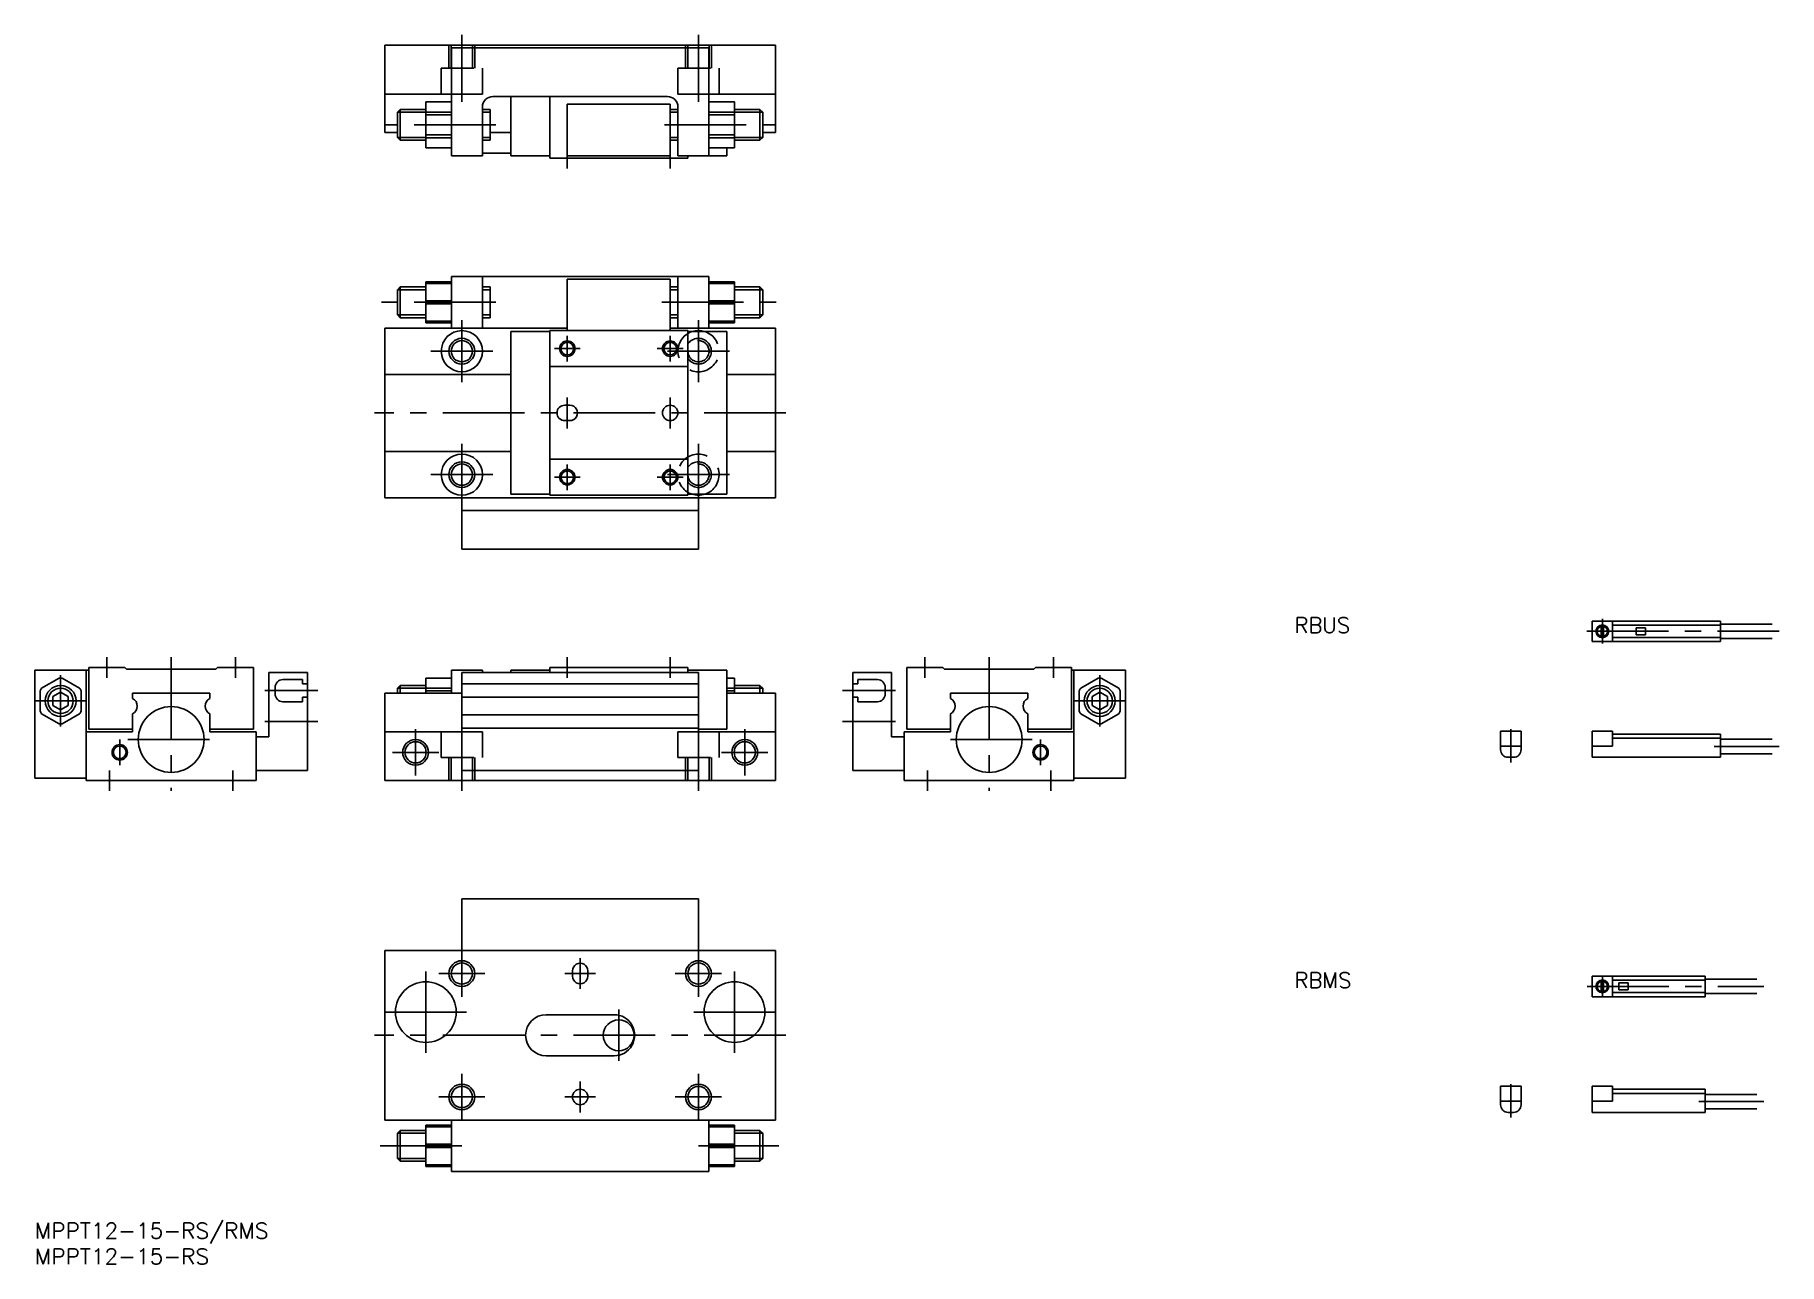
# Model space of a CAD drawing. Extents: x 0 to 339, y -8 to 231.
import ezdxf

# ---------------------------------------------------------------- set-up
doc = ezdxf.new("R2010")
doc.units = 0
doc.header["$LTSCALE"] = 0.5
doc.linetypes.add('CENTER', pattern=[50.8, 31.75, -6.35, 6.35, -6.35])
doc.linetypes.add('DASHED', pattern=[19.05, 12.7, -6.35])
for name, color, linetype in [('MSM_CENTER', 1, 'CENTER'), ('MSM_CONTINUOUS', 7, 'CONTINUOUS'), ('MSM_DASHED', 4, 'DASHED'), ('MSM_NARROW', 5, 'CONTINUOUS'), ('MSM_PART_NUMBER', 7, 'CONTINUOUS')]:
    doc.layers.add(name, color=color, linetype=linetype)
doc.styles.get("Standard").update_dxf_attribs({"font": 'txt.shx', "height": 3, "bigfont": 'bigfont.shx'})

# ---------------------------------------------------------------- blocks, each defined once
blk = doc.blocks.new('*U2')
at = {"layer": 'MSM_PART_NUMBER', "width": 1.033}
blk.add_text('MPPT12-15-RS/RMS', height=3, dxfattribs=at).set_placement((0, -3))
blk = doc.blocks.new('*U3')
at = {"layer": 'MSM_PART_NUMBER', "width": 1.033}
blk.add_text('MPPT12-15-RS', height=3, dxfattribs=at).set_placement((0, -8))
blk = doc.blocks.new('*U5')
at = {"layer": 'MSM_PART_NUMBER'}
blk.add_text('RBUS', height=3, dxfattribs=at).set_placement((244.87333, 114.732166))
blk = doc.blocks.new('*U6')
at = {"layer": 'MSM_PART_NUMBER'}
blk.add_text('RBMS', height=3, dxfattribs=at).set_placement((244.87333, 45.696849))

msp = doc.modelspace()

# ---------------------------------------------------------------- linework, layer by layer
at = {"layer": 'MSM_CENTER'}
for p, q in [((82.999992, 218.000001), (82.999992, 231.000001)), ((128.999992, 218.000001), (128.999992, 231.000001)), ((89.61034, 213.499981), (67.9744, 213.499981)), ((122.389656, 213.499981), (144.025589, 213.499981)), ((103.5, 209.000001), (103.5, 205.000001)), ((123.5, 209.000001), (123.5, 205.000001)), ((89.61034, 179.000001), (66.90114, 179.000001)), ((121.88964, 179.000001), (144.598831, 179.000001)), ((82.999992, 175.500001), (82.999992, 163.500001)), ((128.999992, 175.500001), (128.999992, 163.500001)), ((100.999992, 170.000001), (105.999992, 170.000001)), ((103.499992, 172.500001), (103.499992, 167.500001)), ((120.999992, 170.000001), (125.999992, 170.000001)), ((123.499992, 172.500001), (123.499992, 167.500001)), ((76.999992, 169.500001), (88.999992, 169.500001)), ((122.999992, 169.500001), (134.999992, 169.500001)), ((103.49999, 160.500001), (103.49999, 154.500001)), ((123.499992, 160.500001), (123.499992, 154.500001)), ((146, 157.500001), (66, 157.500001)), ((82.999992, 151.500001), (82.999992, 139.500001)), ((128.999992, 151.500001), (128.999992, 139.500001)), ((103.499992, 147.500001), (103.499992, 142.500001)), ((123.499992, 147.500001), (123.499992, 142.500001)), ((76.999992, 145.500001), (88.999992, 145.500001)), ((100.999992, 145.000001), (105.999992, 145.000001)), ((120.999992, 145.000001), (125.999992, 145.000001)), ((122.999992, 145.500001), (134.999992, 145.500001)), ((304.709053, 117.434522), (304.709053, 112.634522)), ((301.70905, 115.034522), (339.072739, 115.034522)), ((14, 110.000001), (14, 106.000001)), ((26.5, 110.000001), (26.5, 83.999998)), ((39, 110.000001), (39, 106.000001)), ((103.5, 110.000001), (103.5, 106.000001)), ((123.5, 110.000001), (123.5, 106.000001)), ((173, 110.000001), (173, 106.000001)), ((185.5, 110.000001), (185.5, 83.999998)), ((198, 110.000001), (198, 106.000001)), ((5, 106.500001), (5, 96.500001)), ((5, 96.500001), (5, 106.500001)), ((207, 106.500001), (207, 96.500001)), ((207, 96.500001), (207, 106.500001)), ((55, 103.500001), (44.69998, 103.500001)), ((157.000008, 103.500001), (167.300011, 103.500001)), ((0, 101.500001), (10, 101.500001)), ((0, 101.500001), (10, 101.500001)), ((212, 101.500001), (202, 101.500001)), ((202, 101.500001), (212, 101.500001)), ((55, 97.500001), (44.69998, 97.500001)), ((74, 86.999998), (74, 95.999998)), ((83, 97.000001), (83, 83.999998)), ((129, 97.000001), (129, 83.999998)), ((138.000008, 86.999998), (138.000008, 95.999998)), ((157.000008, 97.500001), (167.300011, 97.500001)), ((286.91564, 96.034522), (286.91564, 89.534522)), ((16.5, 94.000001), (16.5, 89.000001)), ((18.10001, 94.000001), (34.90001, 94.000001)), ((193.899994, 94.000001), (177.099991, 94.000001)), ((195.5, 94.000001), (195.5, 89.000001)), ((326.478935, 92.63452), (339.072739, 92.63452)), ((69.5, 91.499998), (78.5, 91.499998)), ((133.500008, 91.499998), (142.500008, 91.499998)), ((14.5, 87.999998), (14.5, 83.999998)), ((38.5, 87.999998), (38.5, 83.999998)), ((173.5, 87.999998), (173.5, 83.999998)), ((197.5, 87.999998), (197.5, 83.999998)), ((83, 52.999998), (83, 43.999998)), ((105.99999, 45.499998), (105.99999, 51.499998)), ((129, 52.999998), (129, 43.999998)), ((76, 48.899999), (76, 33.100004)), ((78.5, 48.499998), (87.5, 48.499998)), ((108.99999, 48.499998), (102.99999, 48.499998)), ((124.5, 48.499998), (133.5, 48.499998)), ((136.000008, 48.899999), (136.000008, 33.100004)), ((304.709053, 47.999205), (304.709053, 43.999205)), ((301.73083, 45.999205), (336.072739, 45.999205)), ((68.10001, 40.999998), (83.89999, 40.999998)), ((113.5, 41.499998), (113.5, 31.499998)), ((128.100006, 40.999998), (143.900009, 40.999998)), ((146.000008, 36.499998), (66, 36.499998)), ((83, 29), (83, 20)), ((105.99999, 27.500002), (105.99999, 21.500002)), ((129, 29), (129, 20)), ((78.5, 24.5), (87.5, 24.5)), ((108.99999, 24.500002), (102.99999, 24.500002)), ((124.5, 24.500002), (133.5, 24.500002)), ((124.5, 24.5), (133.5, 24.5)), ((286.91564, 26.999205), (286.91564, 20.499205)), ((323.478935, 23.599215), (336.072739, 23.599215)), ((82.99998, 15), (66.90114, 15)), ((129, 15), (144.598831, 15))]:
    msp.add_line(p, q, dxfattribs=at)
at = {"layer": 'MSM_CONTINUOUS'}
for p, q in [((68, 211.999981), (68, 229.000001)), ((68, 229.000001), (144, 229.000001)), ((81, 207.499981), (81, 228.500011)), ((81, 228.500011), (130.999992, 228.500011)), ((130.999992, 207.500001), (130.999992, 228.500011)), ((144, 211.999981), (144, 229.000001)), ((68, 219.500001), (81, 219.500001)), ((81, 217.949981), (76, 217.949981)), ((76, 217.949981), (76, 209.049981)), ((88.99998, 218.999981), (122.999992, 218.999981)), ((92.5, 207.500001), (92.5, 218.999981)), ((100.09999, 207.000001), (100.09999, 218.999981)), ((103.49998, 217.500001), (123.499992, 217.500001)), ((103.49999, 217.500001), (103.49999, 207.500001)), ((123.499992, 217.500001), (123.499992, 207.500001)), ((130.999992, 219.500001), (144.000008, 219.500001)), ((130.999992, 217.949981), (135.999992, 217.949981)), ((135.999992, 217.949981), (135.999992, 209.049981)), ((71.0415, 216.499981), (70.5, 215.958481)), ((70.5, 211.041481), (70.5, 215.958481)), ((71.0415, 210.499981), (71.0415, 216.499981)), ((76, 216.499981), (71.0415, 216.499981)), ((76, 215.989091), (81, 215.989091)), ((76, 215.449991), (81, 215.449991)), ((86.99998, 207.499981), (86.99998, 216.999981)), ((88.5, 216.499981), (86.99998, 216.499981)), ((88.5, 216.499981), (88.5, 210.499981)), ((123.499992, 216.499981), (124.999992, 216.499981)), ((124.999992, 207.500001), (124.999992, 216.999981)), ((135.999992, 215.989091), (130.999992, 215.989091)), ((135.999992, 215.449991), (130.999992, 215.449991)), ((135.999992, 216.499981), (140.9585, 216.499981)), ((140.9585, 216.499981), (140.9585, 210.499981)), ((141.5, 215.958481), (140.9585, 216.499981)), ((141.5, 215.958481), (141.5, 211.041481)), ((68, 211.999981), (70.5, 211.999981)), ((70.5, 211.041481), (71.0415, 210.499981)), ((76, 210.499981), (71.0415, 210.499981)), ((76, 211.549971), (81, 211.549971)), ((76, 211.010881), (81, 211.010881)), ((88.5, 210.499981), (86.99998, 210.499981)), ((88.5, 211.999981), (92.5, 211.999981)), ((123.499992, 210.499981), (124.999992, 210.499981)), ((135.999992, 211.549971), (130.999992, 211.549971)), ((135.999992, 211.010881), (130.999992, 211.010881)), ((135.999992, 210.499981), (140.9585, 210.499981)), ((140.9585, 210.499981), (141.5, 211.041481)), ((141.499985, 211.999981), (144, 211.999981)), ((76, 209.049981), (81, 209.049981)), ((81, 207.499981), (86.99998, 207.499981)), ((86.99998, 208.000001), (92.5, 208.000001)), ((92.5, 207.500001), (100.09999, 207.500001)), ((100.09999, 207.000001), (126.899986, 207.000001)), ((103.49998, 207.500001), (123.499992, 207.500001)), ((134.499985, 207.500001), (124.999992, 207.500001)), ((126.899986, 207.000001), (126.899986, 207.500001)), ((135.999992, 209.049981), (130.999992, 209.049981)), ((134.499985, 207.500001), (134.499985, 209.049981)), ((81, 184.000001), (81, 174.000001)), ((81, 184.000001), (130.999992, 184.000001)), ((86.99998, 184.000001), (86.99998, 174.000001)), ((123.499992, 183.500001), (103.49998, 183.500001)), ((103.49999, 183.500001), (103.49999, 173.500001)), ((123.499992, 183.500001), (123.499992, 173.500001)), ((124.999992, 184.000001), (124.999992, 174.000001)), ((130.999992, 184.000001), (130.999992, 174.000001)), ((71.0415, 182.000001), (70.5, 181.458501)), ((70.5, 176.541501), (70.5, 181.458501)), ((71.0415, 176.000001), (71.0415, 182.000001)), ((76, 182.000001), (71.0415, 182.000001)), ((76, 183.000001), (81, 183.000001)), ((76, 183.000001), (76, 175.000001)), ((76, 182.688751), (81, 182.688751)), ((88.5, 182.000001), (86.99998, 182.000001)), ((88.5, 182.000001), (88.5, 176.000001)), ((123.499992, 182.000001), (124.999992, 182.000001)), ((135.999992, 183.000001), (130.999992, 183.000001)), ((135.999992, 182.688751), (130.999992, 182.688751)), ((135.999992, 183.000001), (135.999992, 175.000001)), ((135.999992, 182.000001), (140.9585, 182.000001)), ((140.9585, 182.000001), (140.9585, 176.000001)), ((141.5, 181.458501), (140.9585, 182.000001)), ((141.5, 181.458501), (141.5, 176.541501)), ((70.5, 176.541501), (71.0415, 176.000001)), ((76, 179.311251), (81, 179.311251)), ((76, 178.688751), (81, 178.688751)), ((135.999992, 179.311251), (130.999992, 179.311251)), ((135.999992, 178.688751), (130.999992, 178.688751)), ((140.9585, 176.000001), (141.5, 176.541501)), ((68, 141.000001), (68, 174.000001)), ((68, 174.000001), (103.49999, 174.000001)), ((76, 176.000001), (71.0415, 176.000001)), ((76, 175.311251), (81, 175.311251)), ((76, 175.000001), (81, 175.000001)), ((88.5, 176.000001), (86.99998, 176.000001)), ((100.1, 173.299981), (92.5, 173.299981)), ((92.5, 173.299981), (92.5, 141.712511)), ((100.1, 173.500001), (100.1, 141.500001)), ((126.899986, 173.500001), (100.1, 173.500001)), ((123.499992, 176.000001), (124.999992, 176.000001)), ((123.499992, 174.000001), (144, 174.000001)), ((126.899986, 173.500001), (126.899986, 141.500001)), ((126.899986, 173.299981), (134.500008, 173.299981)), ((135.999992, 175.311251), (130.999992, 175.311251)), ((135.999992, 175.000001), (130.999992, 175.000001)), ((134.500008, 173.299981), (134.500008, 141.699991)), ((135.999992, 176.000001), (140.9585, 176.000001)), ((144, 141.000001), (144, 174.000001)), ((126.899986, 166.500001), (100.1, 166.500001)), ((68, 165.000001), (92.5, 165.000001)), ((134.500008, 165.000001), (144, 165.000001)), ((102.99999, 159.000001), (103.99999, 159.000001)), ((102.99999, 156.000001), (103.99999, 156.000001)), ((68, 150.000001), (92.5, 150.000001)), ((134.500008, 150.000001), (144, 150.000001)), ((126.899986, 148.500001), (100.1, 148.500001)), ((68, 141.000001), (144, 141.000001)), ((83, 131.000001), (83, 141.000001)), ((100.1, 141.699991), (92.5, 141.699991)), ((126.899986, 141.500001), (100.1, 141.500001)), ((126.899986, 141.699991), (134.500008, 141.699991)), ((129, 131.000001), (129, 141.000001)), ((83, 138.500001), (129, 138.500001)), ((83, 131.000001), (129, 131.000001)), ((302.709053, 117.034522), (302.709053, 113.034522)), ((302.709053, 117.034522), (327.709053, 117.034522)), ((304.459053, 116.259272), (304.459053, 113.809772)), ((304.959053, 116.259272), (304.959053, 113.809772)), ((306.709045, 117.034522), (306.709045, 113.034522)), ((306.709045, 116.234522), (327.709053, 116.234522)), ((311.309052, 115.734522), (311.309052, 114.334512)), ((311.309052, 115.734522), (313.109055, 115.734522)), ((313.109055, 115.734522), (313.109055, 114.334512)), ((327.709053, 117.034522), (327.709053, 113.034522)), ((327.709053, 116.434512), (337.709053, 116.434512)), ((302.709053, 113.034522), (327.709053, 113.034522)), ((306.709045, 113.834512), (327.709053, 113.834512)), ((311.309052, 114.334512), (313.109055, 114.334512)), ((327.709053, 113.634522), (337.709053, 113.634522)), ((0, 107.500001), (0, 86.500006)), ((10.50002, 107.500001), (0, 107.500001)), ((4.68875, 105.939101), (1.31126, 103.989111)), ((8.68875, 103.989091), (5.31123, 105.939111)), ((10, 107.500001), (10, 85.999998)), ((10.5, 108.000001), (10.5, 96.000001)), ((10.5, 108.000001), (17.5, 108.000001)), ((17.50002, 108.000001), (17.80002, 107.700001)), ((17.79999, 107.699991), (35.19998, 107.699991)), ((35.5, 107.999991), (35.2, 107.699991)), ((42.5, 108.000001), (35.5, 108.000001)), ((42.5, 108.000001), (42.5, 96.000001)), ((45.5, 107.000001), (45.5, 94.500001)), ((53, 107.000001), (45.5, 107.000001)), ((52, 105.649991), (48.19998, 105.649991)), ((52, 105.649991), (52, 104.800001)), ((53, 107.000001), (53, 87.999998)), ((76, 103.000001), (76, 105.950011)), ((76, 105.950011), (81, 105.950011)), ((81, 107.500001), (81, 103.000001)), ((81, 107.500001), (86.99998, 107.500001)), ((83, 107.000001), (83, 87.999998)), ((83, 107.000001), (129, 107.000001)), ((86.99998, 107.500001), (86.99998, 107.000001)), ((92.5, 107.500001), (92.5, 107.000001)), ((92.5, 107.500001), (100.10001, 107.500001)), ((100.10001, 108.000001), (100.10001, 107.000001)), ((100.10001, 108.000001), (126.899994, 108.000001)), ((126.899994, 108.000001), (126.899994, 107.000001)), ((134.500015, 107.500001), (126.899994, 107.500001)), ((129, 107.000001), (129, 87.999998)), ((135.999992, 105.950011), (134.500008, 105.950011)), ((134.500015, 107.500001), (134.500015, 96.000001)), ((135.999992, 103.000001), (135.999992, 105.950011)), ((159.000008, 107.000001), (159.000008, 87.999998)), ((159.000008, 107.000001), (166.500008, 107.000001)), ((160.000008, 105.649991), (160.000008, 104.800001)), ((160.000008, 105.649991), (163.800011, 105.649991)), ((166.500008, 107.000001), (166.500008, 94.500001)), ((169.5, 108.000001), (169.5, 96.000001)), ((169.5, 108.000001), (176.5, 108.000001)), ((176.5, 107.999991), (176.800003, 107.699991)), ((194.200012, 107.699991), (176.800018, 107.699991)), ((194.499985, 108.000001), (194.199982, 107.700001)), ((201.5, 108.000001), (194.5, 108.000001)), ((201.499983, 107.500001), (212, 107.500001)), ((201.5, 108.000001), (201.5, 96.000001)), ((202, 107.500001), (202, 85.999998)), ((206.68874, 105.939101), (203.311253, 103.989111)), ((210.688753, 103.989091), (207.311234, 105.939111)), ((212, 107.500001), (212, 86.500006)), ((1.00002, 103.450021), (1.00002, 99.549981)), ((3.5, 102.366021), (3.5, 100.633981)), ((5, 103.232051), (3.50002, 102.366041)), ((5.00002, 103.232051), (6.5, 102.366031)), ((6.49998, 102.366021), (6.49998, 100.633981)), ((9, 99.550001), (9, 103.450011)), ((19, 103.000001), (19, 102.000001)), ((19, 103.000001), (34, 103.000001)), ((34, 103.000001), (34, 102.000001)), ((46.69998, 104.149991), (46.69998, 102.850001)), ((53, 104.800001), (52, 104.800001)), ((53, 102.199991), (52, 102.199991)), ((52, 102.199991), (52, 101.350001)), ((68, 103.000001), (68, 85.999998)), ((68, 103.000001), (83, 103.000001)), ((71.041485, 104.500001), (70.499985, 103.958501)), ((70.499985, 103.000001), (70.499985, 103.958501)), ((71.041485, 103.000001), (71.041485, 104.500001)), ((75.999985, 104.500001), (71.041485, 104.500001)), ((76, 103.989121), (81, 103.989121)), ((76, 103.450021), (81, 103.450021)), ((83, 104.800001), (129, 104.800001)), ((83, 102.199991), (129, 102.199991)), ((135.999992, 103.989121), (134.500008, 103.989121)), ((135.999992, 103.450021), (134.500008, 103.450021)), ((134.500015, 103.000001), (144.000008, 103.000001)), ((135.999977, 104.500001), (140.958485, 104.500001)), ((140.958485, 104.500001), (140.958485, 103.000001)), ((141.499985, 103.958501), (140.958485, 104.500001)), ((141.499985, 103.958501), (141.499985, 103.000001)), ((144.000008, 103.000001), (144.000008, 85.999998)), ((159.000008, 104.800001), (160.000008, 104.800001)), ((159.000008, 102.199991), (160.000008, 102.199991)), ((160.000008, 102.199991), (160.000008, 101.350001)), ((165.300011, 104.149991), (165.300011, 102.850001)), ((178, 103.000001), (178, 102.000001)), ((193, 103.000001), (178, 103.000001)), ((193, 103.000001), (193, 102.000001)), ((203.000015, 103.450021), (203.000015, 99.549981)), ((206.999981, 103.232051), (205.49999, 102.366031)), ((205.500006, 102.366021), (205.500006, 100.633981)), ((206.999998, 103.232041), (208.499975, 102.366031)), ((208.499994, 102.366021), (208.499994, 100.633981)), ((211, 99.550001), (211, 103.450011)), ((1.31123, 99.010911), (4.68877, 97.060901)), ((5, 99.767961), (3.50002, 100.633981)), ((6.49998, 100.633991), (5.00002, 99.767981)), ((5.31126, 97.060901), (8.68875, 99.010901)), ((19, 99.000001), (19, 95.500001)), ((34, 99.000001), (34, 95.500001)), ((52, 101.350001), (48.19998, 101.350001)), ((83, 98.800001), (129, 98.800001)), ((160.000008, 101.350001), (163.800011, 101.350001)), ((178, 99.000001), (178, 95.500001)), ((193, 99.000001), (193, 95.500001)), ((203.311241, 99.010911), (206.688761, 97.060901)), ((205.500002, 100.633981), (206.999979, 99.767961)), ((206.99999, 99.767961), (208.499981, 100.633981)), ((207.311253, 97.060901), (210.68874, 99.010901)), ((10, 95.500001), (19, 95.500001)), ((10.5, 96.000001), (19, 96.000001)), ((42.5, 96.000001), (34, 96.000001)), ((43, 95.500001), (34, 95.500001)), ((43, 95.500001), (43, 85.999998)), ((68, 95.500001), (83, 95.500001)), ((83, 96.199991), (129, 96.199991)), ((129, 96.000001), (134.500015, 96.000001)), ((129, 95.500001), (144.000008, 95.500001)), ((169, 95.500001), (169, 85.999998)), ((169, 95.500001), (178, 95.500001)), ((169.5, 96.000001), (178, 96.000001)), ((201.5, 96.000001), (193, 96.000001)), ((202, 95.500001), (193, 95.500001)), ((284.91564, 95.63452), (288.91564, 95.63452)), ((284.91564, 95.63452), (284.91564, 92.034522)), ((288.91564, 95.63452), (288.91564, 92.034522)), ((302.709053, 95.63452), (306.709045, 95.63452)), ((302.709053, 95.63452), (302.709053, 90.534522)), ((306.709045, 95.63452), (306.709045, 92.734527)), ((306.709045, 95.034522), (327.709053, 95.034522)), ((327.709053, 95.034522), (327.709053, 90.534522)), ((45.5, 94.500001), (43, 94.500001)), ((166.500008, 94.500001), (169.000008, 94.500001)), ((284.91564, 92.734527), (288.91564, 92.734527)), ((302.709053, 92.734527), (306.709045, 92.734527)), ((306.709045, 94.234527), (327.709053, 94.234527)), ((327.709053, 94.034522), (337.709053, 94.034522)), ((286.41564, 90.534522), (287.41564, 90.534522)), ((302.709053, 90.534522), (327.709053, 90.534522)), ((327.709053, 91.234527), (337.709053, 91.234527)), ((10, 86.500006), (0, 86.500006)), ((43, 85.999998), (10, 85.999998)), ((53, 87.999998), (43, 87.999998)), ((68, 85.999998), (144.000008, 85.999998)), ((83, 87.999998), (129, 87.999998)), ((159.000008, 87.999998), (169.000008, 87.999998)), ((169, 85.999998), (202, 85.999998)), ((202, 86.500006), (212, 86.500006)), ((83, 63.000006), (83, 53.000006)), ((83, 63.000006), (129, 63.000006)), ((129, 63.000006), (129, 53.000006)), ((68, 52.999998), (68, 20.000002)), ((68, 52.999998), (144.000008, 52.999998)), ((144.000008, 52.999998), (144.000008, 20.000002)), ((104.49999, 48.999998), (104.49999, 47.999998)), ((107.49999, 48.999998), (107.49999, 47.999998)), ((302.709053, 47.999205), (302.709053, 43.999205)), ((302.709053, 47.999205), (324.709053, 47.999205)), ((306.709061, 47.999205), (306.709061, 43.999205)), ((324.709053, 47.999205), (324.709053, 43.999205)), ((304.459053, 47.223955), (304.459053, 44.774455)), ((304.959053, 47.223955), (304.959053, 44.774455)), ((306.709061, 47.199205), (324.709053, 47.199205)), ((306.709061, 44.799205), (324.709053, 44.799205)), ((307.90905, 46.699205), (307.90905, 45.299205)), ((307.90905, 46.699205), (309.709053, 46.699205)), ((307.90905, 45.299205), (309.709053, 45.299205)), ((309.709053, 46.699205), (309.709053, 45.299205)), ((324.709053, 47.399205), (334.709061, 47.399205)), ((324.709053, 44.599205), (334.709061, 44.599205)), ((302.709053, 43.999205), (324.709053, 43.999205)), ((99.4, 40.499998), (112.60001, 40.499998)), ((99.4, 32.499998), (112.60001, 32.499998)), ((284.91564, 26.599215), (288.91564, 26.599215)), ((284.91564, 26.599215), (284.91564, 22.999205)), ((288.91564, 26.599215), (288.91564, 22.999205)), ((302.709053, 21.499205), (302.709053, 26.599215)), ((302.709053, 26.599215), (306.709061, 26.599215)), ((306.709061, 23.699205), (306.709061, 26.599215)), ((306.709061, 25.999205), (324.709053, 25.999205)), ((306.709061, 25.199215), (324.709053, 25.199215)), ((324.709053, 21.499205), (324.709053, 25.999205)), ((324.709053, 24.999205), (334.709061, 24.999205)), ((284.91564, 23.699205), (288.91564, 23.699205)), ((286.41564, 21.499205), (287.41564, 21.499205)), ((302.709053, 23.699205), (306.709061, 23.699205)), ((302.709053, 21.499205), (324.709053, 21.499205)), ((324.709053, 22.199215), (334.709061, 22.199215)), ((68, 20.000002), (144.000008, 20.000002)), ((71.0415, 17.999999), (70.5, 17.458499)), ((70.5, 12.541499), (70.5, 17.458499)), ((71.0415, 11.999999), (71.0415, 17.999999)), ((76, 17.999999), (71.0415, 17.999999)), ((76, 19), (81, 19)), ((76, 19), (76, 11)), ((76, 18.688751), (81, 18.688751)), ((81, 10), (81, 20)), ((130.999992, 10), (130.999992, 20)), ((135.999992, 19), (130.999992, 19)), ((135.999992, 18.688751), (130.999992, 18.688751)), ((135.999992, 19), (135.999992, 11)), ((135.999992, 17.999999), (140.9585, 17.999999)), ((140.9585, 17.999999), (140.9585, 11.999999)), ((141.5, 17.458499), (140.9585, 17.999999)), ((141.5, 17.458499), (141.5, 12.541499)), ((76, 15.311249), (81, 15.311249)), ((76, 14.688751), (81, 14.688751)), ((135.999992, 15.311249), (130.999992, 15.311249)), ((135.999992, 14.688751), (130.999992, 14.688751)), ((70.5, 12.541499), (71.0415, 11.999999)), ((76, 11.999999), (71.0415, 11.999999)), ((76, 11.311249), (81, 11.311249)), ((76, 11), (81, 11)), ((135.999992, 11.311249), (130.999992, 11.311249)), ((135.999992, 11), (130.999992, 11)), ((135.999992, 11.999999), (140.9585, 11.999999)), ((140.9585, 11.999999), (141.5, 12.541499)), ((130.999992, 10), (81, 10))]:
    msp.add_line(p, q, dxfattribs=at)
for centre, radius in [((82.999992, 169.500001), 4), ((82.999992, 169.500001), 2.067), ((103.499992, 170.000001), 1.2295), ((123.499992, 170.000001), 1.2295), ((123.499992, 157.500001), 1.5), ((82.999992, 145.500001), 4), ((82.999992, 145.500001), 2.067), ((103.499992, 145.000001), 1.2295), ((123.499992, 145.000001), 1.2295), ((304.709053, 115.034522), 1.25), ((5, 101.500001), 3), ((207, 101.500001), 3), ((26.5, 94.000001), 6.4), ((185.5, 94.000001), 6.4), ((16.5, 91.500001), 1.2295), ((74, 91.499998), 2.067), ((138.000008, 91.499998), 2.067), ((195.5, 91.500001), 1.2295), ((83, 48.499998), 2.067), ((129, 48.499998), 2.067), ((76, 40.999998), 5.9), ((136.000008, 40.999998), 5.9), ((304.709053, 45.999205), 1.25), ((113.5, 36.499998), 3), ((83, 24.5), 2.067), ((105.99999, 24.500002), 1.5), ((129, 24.5), 2.067)]:
    msp.add_circle(centre, radius, dxfattribs=at)
for centre, radius, start, end in [((88.99998, 216.999981), 2, 89.999996, 180.00001), ((122.999992, 216.999981), 2, 359.99999, 89.999996), ((128.999992, 169.500001), 4, 71.80421022, 108.19578978), ((102.99999, 157.500001), 1.5, 90.000003, 270), ((103.99999, 157.500001), 1.5, 270, 90.000003), ((128.999992, 145.500001), 4, 251.8055864, 288.1944136), ((304.709053, 115.034522), 1, 104.47752, 255.52249), ((304.709053, 115.034522), 1, 284.47751, 75.522488), ((5, 101.500001), 4.45, 85.989397, 94.010785), ((48.19998, 104.149991), 1.5, 90.000003, 180.00001), ((163.800011, 104.149991), 1.5, 359.99999, 89.999996), ((207, 101.500001), 4.45, 85.989397, 94.010785), ((5, 101.500001), 4.45, 145.98921, 154.01047), ((5, 101.500001), 4.45, 25.989259, 34.010599), ((18.19998, 100.500001), 1.699993, 298.07098, 61.925125), ((34.79999, 100.500001), 1.700008, 118.0719, 241.92623), ((48.19998, 102.850001), 1.5, 179.99999, 270), ((163.800011, 102.850001), 1.5, 270, 0.000009), ((177.200012, 100.500001), 1.700008, 298.07377, 61.928103), ((193.800018, 100.500001), 1.699993, 118.07487, 241.92902), ((207, 101.500001), 4.45, 145.98921, 154.01047), ((207, 101.500001), 4.45, 25.989259, 34.010599), ((5, 101.500001), 4.45, 205.98955, 214.01061), ((5, 101.500001), 4.45, 325.98923, 334.01074), ((207, 101.500001), 4.45, 205.98955, 214.01061), ((207, 101.500001), 4.45, 325.98923, 334.01074), ((5, 101.500001), 4.45, 265.9894, 274.01077), ((207, 101.500001), 4.45, 265.9894, 274.01077), ((286.41564, 92.034522), 1.5, 179.99999, 270), ((287.41564, 92.034522), 1.5, 270, 0), ((105.99999, 48.999998), 1.5, 0, 180.00001), ((105.99999, 47.999998), 1.5, 179.99999, 0.00001), ((304.709053, 45.999205), 1, 104.47751, 255.52249), ((304.709053, 45.999205), 1, 284.47751, 75.522488), ((99.4, 36.499998), 4, 90.000003, 270), ((112.60001, 36.499998), 4, 270, 90.000003), ((286.41564, 22.999205), 1.5, 179.99999, 270), ((287.41564, 22.999205), 1.5, 270, 0)]:
    msp.add_arc(centre, radius, start, end, dxfattribs=at)
at = {"layer": 'MSM_DASHED'}
for p, q in [((80.499992, 229.000001), (80.499992, 224.500001)), ((80.932992, 229.000001), (80.932992, 224.500001)), ((85.066992, 229.000001), (85.066992, 224.500001)), ((85.499992, 229.000001), (85.499992, 224.500001)), ((126.499992, 229.000001), (126.499992, 224.500001)), ((126.932992, 229.000001), (126.932992, 224.500001)), ((131.066992, 229.000001), (131.066992, 224.500001)), ((131.499992, 229.000001), (131.499992, 224.500001)), ((78.999992, 219.500001), (78.999992, 224.500001)), ((78.999992, 224.500001), (86.999992, 224.500001)), ((86.999992, 219.500001), (86.999992, 224.500001)), ((124.999992, 224.500001), (132.999992, 224.500001)), ((124.999992, 219.500001), (124.999992, 224.500001)), ((132.999992, 219.500001), (132.999992, 224.500001)), ((81, 219.500001), (86.999992, 219.500001)), ((125, 219.500001), (130.999992, 219.500001)), ((79, 95.499998), (79, 90.499998)), ((83, 95.500001), (87, 95.499998)), ((87, 95.499998), (87, 90.499998)), ((125, 95.499998), (125, 90.499998)), ((125, 95.499998), (129, 95.499995)), ((133, 95.499998), (133, 90.499998)), ((79, 90.499998), (87, 90.499998)), ((80.5, 90.499998), (80.5, 85.999998)), ((80.933, 90.499998), (80.933, 85.999998)), ((85.067, 90.499998), (85.067, 85.999998)), ((85.5, 90.499998), (85.5, 85.999998)), ((125, 90.499998), (133, 90.499998)), ((126.5, 90.499998), (126.5, 85.999998)), ((126.933, 90.499998), (126.933, 85.999998)), ((131.067, 90.499998), (131.067, 85.999998)), ((131.5, 90.499998), (131.5, 85.999998))]:
    msp.add_line(p, q, dxfattribs=at)
for centre, radius in [((128.999992, 169.500001), 2.5), ((128.999992, 169.500001), 2.067), ((128.999992, 145.500001), 2.5), ((128.999992, 145.500001), 2.067)]:
    msp.add_circle(centre, radius, dxfattribs=at)
for centre, start, end in [((128.999992, 169.500001), 108.19578978, 71.80421022), ((128.999992, 145.500001), 288.1944136, 251.8055864)]:
    msp.add_arc(centre, 4, start, end, dxfattribs=at)
at = {"layer": 'MSM_NARROW'}
for p, q in [((76, 215.958481), (70.5, 215.958481)), ((88.5, 215.958481), (86.99998, 215.958481)), ((123.499992, 215.958481), (124.999992, 215.958481)), ((135.999992, 215.958481), (141.5, 215.958481)), ((76, 211.041481), (70.5, 211.041481)), ((88.5, 211.041481), (86.99998, 211.041481)), ((123.499992, 211.041481), (124.999992, 211.041481)), ((135.999992, 211.041481), (141.5, 211.041481)), ((76, 181.458501), (70.5, 181.458501)), ((88.5, 181.458501), (86.99998, 181.458501)), ((123.499992, 181.458501), (124.999992, 181.458501)), ((135.999992, 181.458501), (141.5, 181.458501)), ((76, 176.541501), (70.5, 176.541501)), ((88.5, 176.541501), (86.99998, 176.541501)), ((123.499992, 176.541501), (124.999992, 176.541501)), ((135.999992, 176.541501), (141.5, 176.541501)), ((75.999985, 103.958501), (70.499985, 103.958501)), ((135.999977, 103.958501), (141.499985, 103.958501)), ((76, 17.458499), (70.5, 17.458499)), ((135.999992, 17.458499), (141.5, 17.458499)), ((76, 12.541499), (70.5, 12.541499)), ((135.999992, 12.541499), (141.5, 12.541499))]:
    msp.add_line(p, q, dxfattribs=at)
for centre, radius in [((82.999992, 169.500001), 2.5), ((103.499992, 170.000001), 1.5), ((123.499992, 170.000001), 1.5), ((82.999992, 145.500001), 2.5), ((103.499992, 145.000001), 1.5), ((123.499992, 145.000001), 1.5), ((5, 101.500001), 2.4585), ((207, 101.500001), 2.4585), ((16.5, 91.500001), 1.5), ((74, 91.499998), 2.5), ((138.000008, 91.499998), 2.5), ((195.5, 91.500001), 1.5), ((83, 48.499998), 2.5), ((129, 48.499998), 2.5), ((83, 24.5), 2.5), ((129, 24.5), 2.5)]:
    msp.add_circle(centre, radius, dxfattribs=at)

# ---------------------------------------------------------------- block references
at = {"layer": 'MSM_CONTINUOUS'}
for name in ['*U5', '*U6', '*U2', '*U3']:
    msp.add_blockref(name, (0, 0), dxfattribs=at)

doc.saveas('drawing.dxf')
